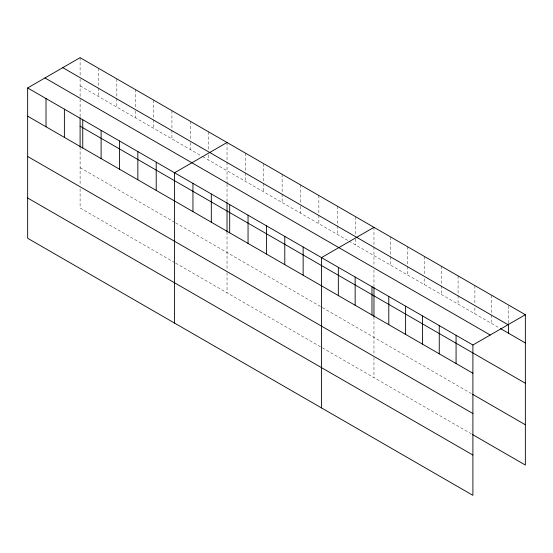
<?xml version="1.0" encoding="UTF-8"?>
<svg xmlns="http://www.w3.org/2000/svg" width="553" height="553" viewBox="0 0 553 553"><rect width="100%" height="100%" fill="white"/><g stroke="black" fill="none" stroke-linecap="round" stroke-linejoin="round"><path stroke-width="0.41" stroke-dasharray="2.77 2.07" d="M80.102 85.888L202.059 156.299M202.792 156.72L348.252 240.7M348.991 241.129L499.753 328.171M80.102 167.697L174.872 222.41M175.612 222.838L471.965 393.936M174.872 262.703L80.102 207.99L80.102 187.847M175.612 263.131L471.965 434.229M508.532 305.871L508.532 322.973M491.707 295.302L491.707 314.118M491.707 314.975L491.707 323.526M474.889 285.59L474.889 304.406M474.889 307.827L474.889 313.814M458.071 275.878L458.071 294.694M458.071 295.551L458.071 304.102M441.246 266.166L441.246 284.989M441.246 285.839L441.246 294.396M424.428 256.461L424.428 275.276M424.428 278.698L424.428 284.684M407.609 246.749L407.609 265.564M407.609 266.422L407.609 274.972M390.784 237.037L390.784 255.852M390.784 256.71L390.784 265.26M373.966 227.324L373.966 246.14M373.966 246.997L373.966 266.463M373.966 269.823L373.966 286.606M373.966 316.599L373.966 354.985M373.966 357.501L373.966 377.651M355.6 216.721L355.6 234.679M355.6 238.958L355.6 244.944M337.233 206.117L337.233 224.933M337.233 225.79L337.233 234.341M318.867 195.513L318.867 214.329M318.867 215.186L318.867 223.737M300.5 184.909L300.5 202.868M300.5 206.29L300.5 213.133M282.134 174.306L282.134 193.121M282.134 193.979L282.134 202.529M263.767 163.702L263.767 182.518M263.767 183.375L263.767 191.926M245.401 153.098L245.401 171.914M245.401 172.771L245.401 181.322M227.034 142.494L227.034 161.31M227.034 162.167L227.034 183.313M227.034 184.149L227.034 201.776M227.034 231.769L227.034 270.154M227.034 272.67L227.034 292.82M208.668 131.891L208.668 150.706M208.668 154.985L208.668 160.114M190.301 121.287L190.301 139.245M190.301 142.667L190.301 149.51M171.935 110.683L171.935 129.499M171.935 130.356L171.935 138.907M153.568 100.079L153.568 118.895M153.568 119.752L153.568 128.303M135.202 89.475L135.202 107.434M135.202 110.856L135.202 117.699M116.835 78.872L116.835 97.687M116.835 98.545L116.835 107.095M98.469 68.268L98.469 87.084M98.469 87.941L98.469 96.492M80.102 57.664L80.102 75.623M80.102 79.044L80.102 98.482M80.102 99.319L80.102 116.946M80.102 146.939L80.102 185.324"/><path stroke-width="0.83" d="M27.65 87.948L472.898 345.01L472.898 495.336L27.65 238.274L27.65 87.948L80.102 57.664L525.35 314.726L525.35 465.052L472.697 434.651M227.034 142.494L174.582 172.778L174.582 323.104M373.966 227.324L321.514 257.608L321.514 407.934M472.898 345.01L525.35 314.726M62.793 67.66L508.041 324.722M500.486 328.593L525.35 342.95M44.959 77.952L490.207 335.014M80.102 126.181L525.35 383.243M27.65 116.171L472.898 373.234M472.697 394.358L525.35 424.759M27.65 156.464L472.898 413.526M27.65 197.981L472.898 455.043M508.532 323.83L508.532 333.238M456.073 335.298L456.073 363.521M439.255 325.586L439.255 353.809M422.437 315.874L422.437 344.097M405.612 306.162L405.612 334.392M388.794 296.456L388.794 324.68M373.966 287.449L373.966 316.599M371.975 286.744L371.975 314.968M355.15 277.032L355.15 305.256M338.332 267.32L338.332 295.544M303.148 247.004L303.148 275.228M284.781 236.401L284.781 264.624M266.415 225.797L266.415 254.021M248.048 215.193L248.048 243.417M229.682 204.589L229.682 232.813M227.034 202.619L227.034 231.769M211.315 193.985L211.315 222.209M192.949 183.382L192.949 211.605M156.216 162.174L156.216 190.398M137.849 151.57L137.849 179.794M119.483 140.967L119.483 169.19M101.116 130.363L101.116 158.587M82.75 119.759L82.75 147.983M80.102 117.789L80.102 146.939M64.383 109.155L64.383 137.379M46.017 98.552L46.017 126.775"/></g></svg>
